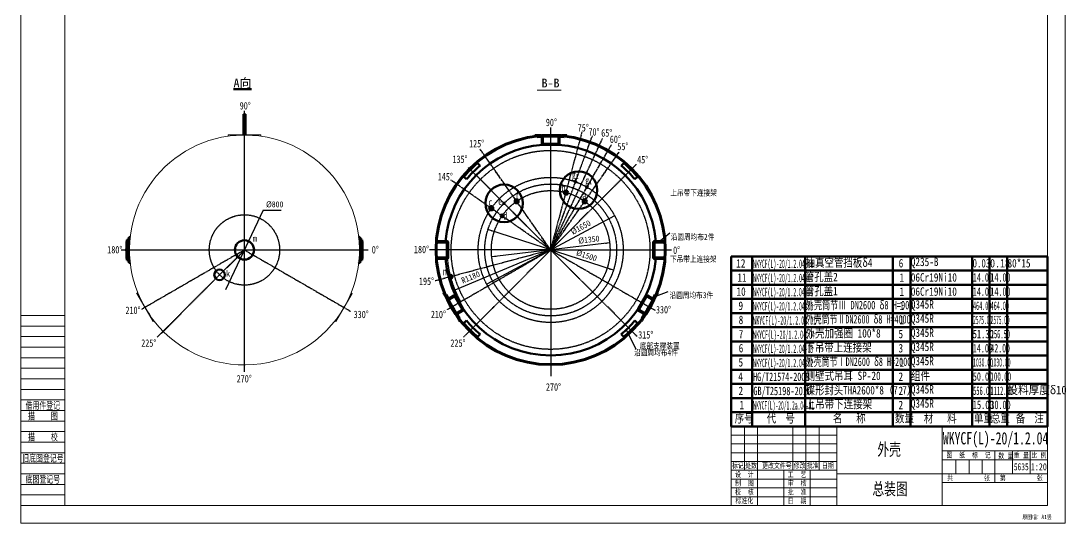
# Model space of a CAD drawing. Header units: millimetres. Extents: x 1505 to 130937, y -44938 to 37032.
# Drawn here: x 25703 to 37593, y -5134 to 576 of the extents above; entities that cross this region are included whole.
import ezdxf

# ---------------------------------------------------------------- set-up
doc = ezdxf.new("R2010")
doc.units = ezdxf.units.MM
for name, pattern in [('ACAD_ISO02W100_1_1', [12, 1, -1, 1, -1, 1, -1, 1, -1, 1, -1, 1, -1]), ('ACISOTGB', [16, 11, -1, 1, -1, 1, -1]), ('AM_ISO08W050', [16, 13, -1, 1, -1]), ('AM_ISO08W050_1_1', [16, 13, -1, 1, -1])]:
    doc.linetypes.add(name, pattern=pattern)
for name, color, linetype, lineweight in [('4虚线层', 6, 'ACAD_ISO02W100_1_1', 18), ('6', 2, 'Continuous', 18), ('AM_0', 7, 'Continuous', 50), ('AM_0N', 7, 'Continuous', 50), ('AM_1', 3, 'ACISOTGB', 25), ('AM_10', 7, 'AM_ISO08W050_1_1', 50), ('AM_5', 3, 'Continuous', 25), ('AM_6', 2, 'Continuous', 15), ('AM_7', 4, 'AM_ISO08W050', 25), ('AM_8N', 1, 'Continuous', 25), ('CDRAFT0', 7, 'Continuous', 18), ('RAHM2', 1, 'Continuous', 18), ('RAHM3', 2, 'Continuous', 18), ('RAHM5', 7, 'Continuous', 18), ('TILE1', 5, 'Continuous', 18)]:
    doc.layers.add(name, color=color, linetype=linetype, lineweight=lineweight)
doc.styles.add('ACANSTS', font='')
doc.styles.add('HZ', font='', dxfattribs={"width": 0.7})
doc.styles.add('PC_TEXTSTYLE', font='', dxfattribs={"width": 0.8})
doc.styles.get("Standard").update_dxf_attribs({"font": 'txt', "width": 0.8})
doc.styles.add('UserTxtStyle103', font='', dxfattribs={"width": 0.399858})
doc.styles.add('UserTxtStyle104', font='', dxfattribs={"width": 0.786484})
doc.styles.add('UserTxtStyle105', font='', dxfattribs={"width": 0.468466})
doc.styles.add('UserTxtStyle106', font='', dxfattribs={"width": 0.455456})
doc.styles.add('UserTxtStyle107', font='', dxfattribs={"width": 0.916892})
doc.styles.add('UserTxtStyle108', font='', dxfattribs={"width": 0.581443})
doc.styles.add('UserTxtStyle109', font='', dxfattribs={"width": 0.412451})
doc.styles.add('UserTxtStyle110', font='', dxfattribs={"width": 0.671156})
doc.styles.add('UserTxtStyle111', font='', dxfattribs={"width": 0.606446})
doc.styles.add('UserTxtStyle112', font='', dxfattribs={"width": 0.423876})
doc.styles.add('UserTxtStyle113', font='', dxfattribs={"width": 0.465092})
doc.styles.add('UserTxtStyle114', font='', dxfattribs={"width": 0.433679})
doc.styles.add('UserTxtStyle115', font='', dxfattribs={"width": 0.666515})
doc.styles.add('UserTxtStyle116', font='', dxfattribs={"width": 0.388057})
doc.styles.add('UserTxtStyle117', font='', dxfattribs={"width": 0.685302})
doc.styles.add('UserTxtStyle118', font='', dxfattribs={"width": 0.443149})
doc.styles.add('UserTxtStyle119', font='', dxfattribs={"width": 0.765565})
doc.styles.add('UserTxtStyle2', font='', dxfattribs={"width": 0.65})
doc.styles.add('UserTxtStyle34', font='', dxfattribs={"width": 0.8628})
doc.styles.add('UserTxtStyle39', font='', dxfattribs={"width": 0.413704})
doc.styles.add('UserTxtStyle48', font='', dxfattribs={"width": 0.630578})
doc.styles.add('UserTxtStyle51', font='', dxfattribs={"width": 0.496851})
doc.styles.add('UserTxtStyle59', font='', dxfattribs={"width": 0.596443})
doc.styles.add('UserTxtStyle61', font='', dxfattribs={"width": 0.58555})
doc.styles.add('UserTxtStyle65', font='', dxfattribs={"width": 0.565364})
doc.styles.add('UserTxtStyle66', font='', dxfattribs={"width": 0.410691})
doc.styles.get('ACANSTS').set_extended_font_data('宋体')
doc.styles.get('HZ').set_extended_font_data('宋体')
doc.styles.get('PC_TEXTSTYLE').set_extended_font_data('宋体')
doc.styles.get('UserTxtStyle103').set_extended_font_data('宋体')
doc.styles.get('UserTxtStyle104').set_extended_font_data('宋体')
doc.styles.get('UserTxtStyle105').set_extended_font_data('宋体')
doc.styles.get('UserTxtStyle106').set_extended_font_data('宋体')
doc.styles.get('UserTxtStyle107').set_extended_font_data('宋体')
doc.styles.get('UserTxtStyle108').set_extended_font_data('宋体')
doc.styles.get('UserTxtStyle109').set_extended_font_data('宋体')
doc.styles.get('UserTxtStyle110').set_extended_font_data('宋体')
doc.styles.get('UserTxtStyle111').set_extended_font_data('宋体')
doc.styles.get('UserTxtStyle112').set_extended_font_data('宋体')
doc.styles.get('UserTxtStyle113').set_extended_font_data('宋体')
doc.styles.get('UserTxtStyle114').set_extended_font_data('宋体')
doc.styles.get('UserTxtStyle115').set_extended_font_data('宋体')
doc.styles.get('UserTxtStyle116').set_extended_font_data('宋体')
doc.styles.get('UserTxtStyle117').set_extended_font_data('宋体')
doc.styles.get('UserTxtStyle118').set_extended_font_data('宋体')
doc.styles.get('UserTxtStyle119').set_extended_font_data('宋体')
doc.styles.get('UserTxtStyle2').set_extended_font_data('宋体')
doc.styles.get('UserTxtStyle34').set_extended_font_data('宋体')
doc.styles.get('UserTxtStyle39').set_extended_font_data('宋体')
doc.styles.get('UserTxtStyle48').set_extended_font_data('宋体')
doc.styles.get('UserTxtStyle51').set_extended_font_data('宋体')
doc.styles.get('UserTxtStyle59').set_extended_font_data('宋体')
doc.styles.get('UserTxtStyle61').set_extended_font_data('宋体')
doc.styles.get('UserTxtStyle65').set_extended_font_data('宋体')
doc.styles.get('UserTxtStyle66').set_extended_font_data('宋体')
doc.dimstyles.new('AM_GB$3', dxfattribs={"dimtxt": 3.371484, "dimasz": 2.5, "dimexe": 1, "dimexo": 1, "dimgap": 2.088633, "dimtad": 1, "dimdsep": 46, "dimtxsty": 'Standard', "dimblk": 'NONE', "dimcen": 0, "dimdle": 5, "dimclrd": 256, "dimclre": 256, "dimclrt": 2, "dimadec": 0, "dimazin": 2, "dimtfac": 0.707107, "dimtdec": 3, "dimtmove": 2, "dimatfit": 0, "dimfxl": 1, "dimfrac": 2, "dimtolj": 1, "dimlwd": 18, "dimarcsym": 0})
doc.dimstyles.new('AM_GB$4', dxfattribs={"dimtxt": 3.371484, "dimasz": 2.5, "dimexe": 1, "dimexo": 1, "dimgap": 2.088633, "dimtad": 1, "dimdsep": 46, "dimtxsty": 'Standard', "dimblk": 'NONE', "dimcen": 0, "dimdle": 5, "dimclrd": 256, "dimclre": 256, "dimclrt": 2, "dimadec": 0, "dimazin": 2, "dimtfac": 0.707107, "dimtdec": 3, "dimtofl": 0, "dimtmove": 2, "dimatfit": 0, "dimfxl": 1, "dimfrac": 2, "dimtolj": 1, "dimlwd": 18, "dimarcsym": 0})

# ---------------------------------------------------------------- blocks, each defined once
blk = doc.blocks.new('*X424')
at = {"layer": 'CDRAFT0'}
for p, q in [((1700, 16380), (1700, 16620)), ((500, 16380), (1700, 16380)), ((500, 200), (0, 200))]:
    blk.add_line(p, q, dxfattribs=at)
blk.add_lwpolyline([(500, 200), (500, 16620), (11680, 16620), (11680, 200), (500, 200)], dxfattribs=at)
at = {"layer": 'RAHM2'}
for p, q in [((500, 16500), (0, 16500)), ((500, 16260), (0, 16260)), ((500, 2360), (0, 2360)), ((500, 2120), (0, 2120)), ((500, 1880), (0, 1880)), ((500, 1640), (0, 1640)), ((500, 1400), (0, 1400)), ((500, 1160), (0, 1160)), ((500, 920), (0, 920)), ((500, 680), (0, 680)), ((500, 440), (0, 440)), ((500, 320), (0, 320))]:
    blk.add_line(p, q, dxfattribs=at)
at = {"layer": 'RAHM3'}
for p, q in [((500, 16620), (0, 16620)), ((500, 16380), (0, 16380)), ((500, 16140), (0, 16140)), ((500, 2240), (0, 2240)), ((500, 2000), (0, 2000)), ((500, 1760), (0, 1760)), ((500, 1520), (0, 1520)), ((500, 1280), (0, 1280)), ((500, 1040), (0, 1040)), ((500, 800), (0, 800)), ((500, 560), (0, 560))]:
    blk.add_line(p, q, dxfattribs=at)
at = {"layer": 'TILE1'}
blk.add_line((0, 0), (0, 16820), dxfattribs=at)
blk.add_lwpolyline([(0, 16820), (11880, 16820), (11880, 0), (0, 0)], dxfattribs=at)
at = {"layer": '6', "color": 1, "insert": (11393, 94), "char_height": 48.2, "width": 488.34, "attachment_point": 1, "line_spacing_factor": 1.37}
blk.add_mtext('原图幅：A1竖', dxfattribs=at)
at = {"layer": 'RAHM2', "char_height": 80, "attachment_point": 8}
for s, insert, width, style in [('软盘号', (250, 16509), 344.87, 'HZ'), ('CAD', (252, 16280), 244.67, 'ACANSTS'), ('借用件登记', (250, 1288), 587.07, 'HZ'), ('描    图', (250, 1169), 462, 'HZ'), ('描    校', (250, 929), 467.6, 'HZ'), ('旧底图登记号', (250, 688), 691.13, 'HZ'), ('底图登记号', (250, 448), 585.67, 'HZ')]:
    blk.add_mtext(s, dxfattribs=dict(at, insert=insert, width=width, style=style))
at = {"layer": 'RAHM5', "insert": (1097, 16504), "char_height": 140, "width": 266, "attachment_point": 5, "rotation": 180, "style": 'HZ'}
blk.add_mtext('WKYCF(L)-20/1.2.04', dxfattribs=at)
blk = doc.blocks.new('*X425')
at = {"layer": 'CDRAFT0'}
for p, q in [((-3600, 0), (-3600, 900)), ((-3600, 900), (0, 900)), ((-3448, 400), (-3448, 900)), ((-3300, 0), (-3300, 900)), ((-2900, 400), (-2900, 900)), ((-2750, 400), (-2750, 900)), ((-2600, 400), (-2600, 900)), ((-2400, 0), (-2400, 900)), ((-1200, 900), (-1200, 0)), ((0, 900), (0, 0)), ((-1194, 620), (0, 620)), ((-600, 262), (-600, 620)), ((-400, 360), (-400, 620)), ((-200, 361), (-200, 620)), ((-1199, 520), (0, 520)), ((-3600, 400), (-2400, 400)), ((-3000, 0), (-3000, 400)), ((-2700, 0), (-2700, 400)), ((-2400, 360), (0, 360)), ((-1200, 260), (0, 260)), ((-3600, 0), (0, 0))]:
    blk.add_line(p, q, dxfattribs=at)
at = {"layer": 'RAHM2'}
for p, q in [((-3600, 800), (-2400, 800)), ((-3600, 700), (-2400, 700)), ((-3600, 600), (-2400, 600)), ((-3600, 500), (-2400, 500)), ((-1044, 361), (-1044, 520)), ((-894, 361), (-894, 520)), ((-744, 361), (-744, 520)), ((-3600, 300), (-2400, 300)), ((-3600, 200), (-2400, 200)), ((-3600, 100), (-2400, 100))]:
    blk.add_line(p, q, dxfattribs=at)
for s, insert, char_height, width, attachment_point, style in [('图  纸  标  记', (-900, 570), 60, 698, 5, 'PC_TEXTSTYLE'), ('数 量', (-562, 528), 60, 247.2, 7, 'PC_TEXTSTYLE'), ('重 量', (-300, 570), 60, 247.6, 5, 'PC_TEXTSTYLE'), ('比 例', (-100, 570), 60, 232.4, 5, 'PC_TEXTSTYLE'), ('标记', (-3524, 450), 60, 195.6, 5, 'PC_TEXTSTYLE'), ('处数', (-3374, 450), 60, 194.4, 5, 'PC_TEXTSTYLE'), (' 更改文件号', (-3100, 450), 60, 556.8, 5, 'PC_TEXTSTYLE'), ('修改', (-2821, 452), 60, 196.4, 5, 'PC_TEXTSTYLE'), ('批准', (-2672, 452), 60, 196.4, 5, 'PC_TEXTSTYLE'), ('日期', (-2500, 450), 60, 176.4, 5, 'PC_TEXTSTYLE'), ('5635', (-300, 440), 80, 214.93, 5, 'UserTxtStyle2'), ('设  计', (-3450, 350), 60, 297.2, 5, 'PC_TEXTSTYLE'), ('工  艺', (-2850, 350), 60, 295.6, 5, 'PC_TEXTSTYLE'), ('制  图', (-3450, 250), 60, 294, 5, 'PC_TEXTSTYLE'), ('审  核', (-2850, 250), 60, 294, 5, 'PC_TEXTSTYLE'), ('共         张', (-900, 310), 60, 657.6, 5, 'PC_TEXTSTYLE'), ('第         张', (-300, 310), 60, 657.2, 5, 'PC_TEXTSTYLE'), ('校  核', (-3450, 150), 60, 296.8, 5, 'PC_TEXTSTYLE'), ('批  准', (-2850, 150), 60, 298.8, 5, 'PC_TEXTSTYLE'), ('标准化', (-3450, 50), 60, 298.4, 5, 'PC_TEXTSTYLE'), ('日  期', (-2850, 50), 60, 278.8, 5, 'PC_TEXTSTYLE')]:
    blk.add_mtext(s, dxfattribs=dict(at, insert=insert, char_height=char_height, width=width, attachment_point=attachment_point, style=style))
at = {"layer": 'RAHM2', "color": 2, "insert": (-100, 440), "char_height": 80, "width": 266.13, "attachment_point": 5, "style": 'PC_TEXTSTYLE'}
blk.add_mtext('1:20', dxfattribs=at)
at = {"layer": 'RAHM5', "char_height": 140, "attachment_point": 5, "style": 'HZ'}
for s, insert, width in [('WKYCF(L)-20/1.2.04', (-592, 746), 1874.25), ('外壳', (-1803, 630), 409.97), ('总装图', (-1793, 181), 609.23)]:
    blk.add_mtext(s, dxfattribs=dict(at, insert=insert, width=width))
blk = doc.blocks.new('*X467')
at = {"layer": 'AM_5', "color": 3}
for p, q in [((32933, -2552), (32867, -2576)), ((33063, -2505), (32933, -2552))]:
    blk.add_line(p, q, dxfattribs=at)
at = {"layer": 'AM_5', "color": 2, "insert": (33087, -2098), "char_height": 67.4, "width": 770, "attachment_point": 1, "line_spacing_factor": 1.37}
blk.add_mtext('下吊带上连接架', dxfattribs=at)
blk = doc.blocks.new('*X468')
at = {"layer": 'AM_5', "color": 3}
for p, q in [((32629, -3011), (32597, -2948)), ((32703, -3159), (32629, -3011))]:
    blk.add_line(p, q, dxfattribs=at)
at = {"layer": 'AM_5', "color": 2, "insert": (32743, -3085), "char_height": 67.4, "width": 658.93, "attachment_point": 1, "line_spacing_factor": 1.37}
blk.add_mtext('底部支撑装置', dxfattribs=at)
blk = doc.blocks.new('*X469')
at = {"layer": 'AM_5', "color": 3}
for p, q in [((33019, -1891), (32965, -1935)), ((33084, -1839), (33019, -1891))]:
    blk.add_line(p, q, dxfattribs=at)
at = {"layer": 'AM_5', "color": 2, "insert": (33091, -1345), "char_height": 67.4, "width": 774.67, "attachment_point": 1, "line_spacing_factor": 1.37}
blk.add_mtext('上吊带下连接架', dxfattribs=at)
blk = doc.blocks.new('*X470')
at = {"layer": 'AM_0N'}
for p, q in [((30590, -2334), (30609, -2328)), ((30595, -2353), (30590, -2334)), ((30594, -2339), (30597, -2349)), ((30607, -2332), (30597, -2335))]:
    blk.add_line(p, q, dxfattribs=at)
for centre, radius, start, end in [((30598, -2338), 3.5, 105, 195), ((30594, -2350), 3, 285, 15), ((30606, -2329), 3, 285, 15)]:
    blk.add_arc(centre, radius, start, end, dxfattribs=at)
at = {"layer": 'AM_8N'}
for p, q in [((30590, -2333), (30595, -2336)), ((30590, -2334), (30594, -2337)), ((30590, -2335), (30594, -2338)), ((30590, -2337), (30594, -2339)), ((30591, -2333), (30595, -2336)), ((30591, -2338), (30594, -2340)), ((30591, -2339), (30595, -2341)), ((30591, -2340), (30595, -2342)), ((30592, -2341), (30595, -2343)), ((30592, -2342), (30596, -2344)), ((30592, -2343), (30596, -2345)), ((30593, -2333), (30596, -2335)), ((30593, -2344), (30596, -2347)), ((30593, -2346), (30597, -2348)), ((30593, -2347), (30597, -2349)), ((30594, -2333), (30597, -2335)), ((30594, -2348), (30597, -2350)), ((30594, -2349), (30597, -2351)), ((30594, -2350), (30597, -2352)), ((30594, -2351), (30596, -2352)), ((30595, -2332), (30598, -2334)), ((30595, -2352), (30595, -2353)), ((30596, -2332), (30600, -2334)), ((30597, -2332), (30601, -2334)), ((30598, -2331), (30602, -2333)), ((30599, -2331), (30603, -2333)), ((30600, -2331), (30604, -2333)), ((30602, -2330), (30605, -2333)), ((30603, -2330), (30606, -2332)), ((30604, -2330), (30607, -2332)), ((30605, -2330), (30608, -2331)), ((30606, -2329), (30609, -2331)), ((30607, -2329), (30609, -2330)), ((30608, -2329), (30609, -2329))]:
    blk.add_line(p, q, dxfattribs=at)
blk = doc.blocks.new('*X471')
at = {"layer": 'AM_0N'}
for p, q in [((30570, -2339), (30590, -2334)), ((30583, -2332), (30573, -2335)), ((30582, -2318), (30585, -2328)), ((30590, -2334), (30585, -2314))]:
    blk.add_line(p, q, dxfattribs=at)
for centre, radius, start, end in [((30573, -2338), 3, 105, 195), ((30585, -2317), 3, 105, 195), ((30582, -2329), 3.5, 285, 15)]:
    blk.add_arc(centre, radius, start, end, dxfattribs=at)
at = {"layer": 'AM_8N'}
for p, q in [((30572, -2338), (30570, -2337)), ((30571, -2339), (30570, -2338)), ((30574, -2338), (30571, -2336)), ((30573, -2338), (30571, -2337)), ((30575, -2337), (30572, -2335)), ((30577, -2337), (30573, -2335)), ((30578, -2337), (30574, -2335)), ((30579, -2337), (30575, -2334)), ((30580, -2336), (30576, -2334)), ((30581, -2336), (30577, -2334)), ((30582, -2336), (30579, -2334)), ((30583, -2335), (30580, -2333)), ((30585, -2335), (30581, -2333)), ((30586, -2318), (30582, -2316)), ((30586, -2319), (30582, -2317)), ((30586, -2335), (30582, -2333)), ((30585, -2316), (30583, -2315)), ((30585, -2317), (30583, -2316)), ((30586, -2321), (30583, -2318)), ((30587, -2322), (30583, -2320)), ((30587, -2323), (30583, -2321)), ((30587, -2324), (30583, -2322)), ((30587, -2334), (30583, -2332)), ((30585, -2315), (30584, -2315)), ((30587, -2325), (30584, -2323)), ((30588, -2326), (30584, -2324)), ((30588, -2327), (30584, -2325)), ((30588, -2334), (30584, -2332)), ((30588, -2329), (30585, -2326)), ((30589, -2330), (30585, -2328)), ((30589, -2331), (30585, -2329)), ((30590, -2333), (30585, -2330)), ((30589, -2332), (30585, -2330)), ((30589, -2334), (30585, -2331))]:
    blk.add_line(p, q, dxfattribs=at)
blk = doc.blocks.new('*X472')
at = {"layer": 'AM_0'}
for p, q in [((57681, 30678), (57681, 30607)), ((57693, 30676), (57693, 30607)), ((57869, 30676), (57869, 30607)), ((57881, 30678), (57881, 30607)), ((57698, 30602), (57864, 30602)), ((57698, 30590), (57864, 30590))]:
    blk.add_line(p, q, dxfattribs=at)
for centre, radius, start, end in [((57698, 30607), 17, 180, 270), ((57698, 30607), 5, 180, 270), ((57864, 30607), 5, 270, 360), ((57864, 30607), 17, 270, 360)]:
    blk.add_arc(centre, radius, start, end, dxfattribs=at)
blk = doc.blocks.new('*X473')
at = {"layer": 'AM_5'}
for points in [[(31016, -1797), (31061, -1820), (31066, -1804)], [(32443, -2260), (32393, -2252), (32398, -2237)]]:
    blk.add_hatch(color=256, dxfattribs=at).paths.add_polyline_path(points, flags=0)
blk.add_line((32443, -2260), (31016, -1797), dxfattribs=at)
at = {"layer": 'AM_5', "color": 2, "insert": (32138, -2093), "char_height": 67.4, "width": 280.57, "attachment_point": 5, "rotation": 342.0082, "line_spacing_factor": 1.37}
blk.add_mtext('%%C1500', dxfattribs=at)
blk = doc.blocks.new('_NONE')
blk = doc.blocks.new('*X474')
at = {"layer": 'AM_5'}
for points in [[(32400, -1949), (32351, -1963), (32349, -1947)], [(31059, -2107), (31110, -2110), (31108, -2093)]]:
    blk.add_hatch(color=256, dxfattribs=at).paths.add_polyline_path(points, flags=0)
blk.add_line((32400, -1949), (31059, -2107), dxfattribs=at)
at = {"layer": 'AM_5', "color": 2, "insert": (32164, -1912), "char_height": 67.4, "width": 264.29, "attachment_point": 5, "rotation": 6.731, "line_spacing_factor": 1.37}
blk.add_mtext('%%C1350', dxfattribs=at)
blk = doc.blocks.new('*X475')
at = {"layer": 'AM_5'}
for points in [[(32457, -1640), (32417, -1671), (32409, -1656)], [(31002, -2417), (31050, -2400), (31042, -2386)]]:
    blk.add_hatch(color=256, dxfattribs=at).paths.add_polyline_path(points, flags=0)
blk.add_line((32457, -1640), (31002, -2417), dxfattribs=at)
at = {"layer": 'AM_5', "color": 2, "insert": (32072, -1772), "char_height": 67.4, "width": 297.01, "attachment_point": 5, "rotation": 28.0781, "line_spacing_factor": 1.37}
blk.add_mtext('%%C1650', dxfattribs=at)
blk = doc.blocks.new('*X483')
at = {"layer": 'AM_5'}
for points in [[(28417, -1667), (28446, -1625), (28431, -1618)], [(28075, -2390), (28061, -2439), (28046, -2432)]]:
    blk.add_hatch(color=256, dxfattribs=at).paths.add_polyline_path(points, flags=0)
for q in [(28032, -2480), (28665, -1576)]:
    blk.add_line((28459, -1576), q, dxfattribs=at)
at = {"layer": 'AM_5', "color": 2, "insert": (28590, -1511), "char_height": 67.4, "width": 213, "attachment_point": 5, "line_spacing_factor": 1.37}
blk.add_mtext('%%C800', dxfattribs=at)
blk = doc.blocks.new('*X495')
at = {"layer": 'AM_0'}
for p, q in [((-55508, 34788), (-55447, 34823)), ((-55501, 34778), (-55441, 34813)), ((-55351, 34667), (-55434, 34811)), ((-55341, 34673), (-55424, 34817)), ((-55413, 34626), (-55353, 34660)), ((-55408, 34615), (-55347, 34650))]:
    blk.add_line(p, q, dxfattribs=at)
for centre, radius, start, end in [((-55439, 34808), 17, 30, 120), ((-55439, 34808), 5, 30, 120), ((-55356, 34665), 5, 300, 30), ((-55356, 34665), 17, 300, 30)]:
    blk.add_arc(centre, radius, start, end, dxfattribs=at)
blk = doc.blocks.new('*X496')
at = {"layer": 'AM_0'}
for p, q in [((-2357, -65263), (-2440, -65407)), ((-2347, -65269), (-2430, -65413)), ((-2280, -65302), (-2340, -65267)), ((-2273, -65292), (-2334, -65257)), ((-2373, -65465), (-2434, -65430)), ((-2368, -65454), (-2428, -65420))]:
    blk.add_line(p, q, dxfattribs=at)
for centre, radius, start, end in [((-2342, -65272), 17, 60, 150), ((-2342, -65272), 5, 60, 150), ((-2425, -65416), 17, 150, 240), ((-2425, -65416), 5, 150, 240)]:
    blk.add_arc(centre, radius, start, end, dxfattribs=at)
blk = doc.blocks.new('*X503')
at = {"layer": 'AM_0', "color": 7}
blk.add_line((33783, -2102), (37383, -2102), dxfattribs=at)
at = {"layer": 'AM_0', "color": 1}
for p, q in [((34023, -2102), (34023, -2263)), ((34623, -2102), (34623, -2263)), ((35623, -2102), (35623, -2263)), ((35823, -2102), (35823, -2263)), ((36523, -2102), (36523, -2263)), ((36723, -2102), (36723, -2263)), ((36923, -2102), (36923, -2263)), ((33783, -2263), (37383, -2263)), ((34023, -2263), (34023, -2424)), ((34623, -2263), (34623, -2424)), ((35623, -2263), (35623, -2424)), ((35823, -2263), (35823, -2424)), ((36523, -2263), (36523, -2424)), ((36723, -2263), (36723, -2424)), ((36923, -2263), (36923, -2424)), ((33783, -2424), (37383, -2424)), ((34023, -2424), (34023, -2585)), ((34623, -2424), (34623, -2585)), ((35623, -2424), (35623, -2585)), ((35823, -2424), (35823, -2585)), ((36523, -2424), (36523, -2585)), ((36723, -2424), (36723, -2585)), ((36923, -2424), (36923, -2585)), ((33783, -2585), (37383, -2585)), ((34023, -2585), (34023, -2746)), ((34623, -2585), (34623, -2746)), ((35623, -2585), (35623, -2746)), ((35823, -2585), (35823, -2746)), ((36523, -2585), (36523, -2746)), ((36723, -2585), (36723, -2746)), ((36923, -2585), (36923, -2746)), ((33783, -2746), (37383, -2746)), ((34023, -2746), (34023, -2907)), ((34623, -2746), (34623, -2907)), ((35623, -2746), (35623, -2907)), ((35823, -2746), (35823, -2907)), ((36523, -2746), (36523, -2907)), ((36723, -2746), (36723, -2907)), ((36923, -2746), (36923, -2907)), ((33783, -2907), (37383, -2907)), ((34023, -2907), (34023, -3068)), ((34623, -2907), (34623, -3068)), ((35623, -2907), (35623, -3068)), ((35823, -2907), (35823, -3068)), ((36523, -2907), (36523, -3068)), ((36723, -2907), (36723, -3068)), ((36923, -2907), (36923, -3068)), ((33783, -3068), (37383, -3068)), ((34023, -3068), (34023, -3229)), ((34623, -3068), (34623, -3229)), ((35623, -3068), (35623, -3229)), ((35823, -3068), (35823, -3229)), ((36523, -3068), (36523, -3229)), ((36723, -3068), (36723, -3229)), ((36923, -3068), (36923, -3229)), ((33783, -3229), (37383, -3229)), ((34023, -3229), (34023, -3390)), ((34623, -3229), (34623, -3390)), ((35623, -3229), (35623, -3390)), ((35823, -3229), (35823, -3390)), ((36523, -3229), (36523, -3390)), ((36723, -3229), (36723, -3390)), ((36923, -3229), (36923, -3390)), ((33783, -3390), (37383, -3390)), ((34023, -3390), (34023, -3551)), ((34623, -3390), (34623, -3551)), ((35623, -3390), (35623, -3551)), ((35823, -3390), (35823, -3551)), ((36523, -3390), (36523, -3551)), ((36723, -3390), (36723, -3551)), ((36923, -3390), (36923, -3551)), ((33783, -3551), (37383, -3551)), ((34023, -3551), (34023, -3712)), ((34623, -3551), (34623, -3712)), ((35623, -3551), (35623, -3712)), ((35823, -3551), (35823, -3712)), ((36523, -3551), (36523, -3712)), ((36723, -3551), (36723, -3712)), ((36923, -3551), (36923, -3712)), ((33783, -3712), (37383, -3712)), ((34023, -3712), (34023, -3873)), ((34623, -3712), (34623, -3873)), ((35623, -3712), (35623, -3873)), ((35823, -3712), (35823, -3873)), ((36523, -3712), (36523, -3873)), ((36723, -3712), (36723, -3873)), ((36923, -3712), (36923, -3873)), ((33783, -3873), (37383, -3873)), ((34023, -3873), (34023, -4034)), ((34623, -3873), (34623, -4034)), ((35623, -3873), (35623, -4034)), ((35823, -3873), (35823, -4034)), ((36523, -3873), (36523, -4034)), ((36723, -3873), (36723, -4034)), ((36923, -3873), (36923, -4034))]:
    blk.add_line(p, q, dxfattribs=at)
at = {"layer": 'AM_0', "color": 7}
blk.add_lwpolyline([(33783, -2102), (33783, -4034), (37383, -4034), (37383, -2102)], dxfattribs=at)
at = {"layer": 'AM_0', "color": 2, "line_spacing_factor": 1.37}
for s, insert, char_height, width, attachment_point in [('12', (33840, -2229), 96.3, 120, 7), ('抽真空管挡板δ4', (34628, -2124), 96.3, 1182.97, 1), ('6', (35688, -2229), 96.3, 57.14, 7), ('Q235-B', (35826, -2236), 96.3, 497.14, 7), ('80*15', (36926, -2229), 96.3, 342.86, 7), ('11', (33853, -2390), 96.3, 86.05, 7), ('管孔盖2', (34619, -2287), 96.3, 538.67, 1), ('1', (35698, -2390), 96.3, 40, 7), ('06Cr19Ni10', (35826, -2390), 96.3, 685.71, 7), ('10', (33843, -2551), 96.3, 120, 7), ('管孔盖1', (34619, -2448), 96.3, 504.38, 1), ('1', (35698, -2551), 96.3, 40, 7), ('06Cr19Ni10', (35826, -2551), 96.3, 685.71, 7), ('9', (33866, -2712), 96.3, 57.14, 7), ('Q345R', (35826, -2719), 96.3, 385.71, 7), ('1', (35698, -2712), 96.3, 40, 7), ('8', (33868, -2873), 96.3, 60, 7), ('1', (35698, -2873), 96.3, 40, 7), ('Q345R', (35826, -2880), 96.3, 385.71, 7), ('7', (33868, -3034), 96.3, 60, 7), ('外壳加强圈 100*8', (34629, -2928), 96.33, 1375.24, 1), ('5', (35686, -3034), 96.3, 60, 7), ('Q345R', (35826, -3041), 96.3, 385.71, 7), ('下吊带上连接架', (34626, -3089), 96.3, 1100, 1), ('Q345R', (35826, -3202), 96.3, 385.71, 7), ('6', (33868, -3195), 96.3, 57.14, 7), ('3', (35686, -3195), 96.3, 60, 7), ('5', (33866, -3356), 96.3, 60, 7), ('1', (35698, -3356), 96.3, 40, 7), ('Q345R', (35826, -3363), 96.3, 385.71, 7), ('4', (33863, -3517), 96.3, 64.29, 7), ('侧壁式吊耳 SP-20', (34629, -3411), 96.33, 1415.24, 1), ('2', (35686, -3517), 96.3, 60, 7), ('组件', (35829, -3413), 96.3, 304, 1), ('Q345R', (35826, -3685), 96.3, 385.71, 7), ('2', (33866, -3678), 96.3, 60, 7), ('2', (35686, -3678), 96.3, 60, 7), ('1', (33878, -3839), 96.3, 40, 7), ('上吊带下连接架', (34631, -3733), 96.3, 1106.67, 1), ('2', (35686, -3839), 96.3, 60, 7), ('Q345R', (35826, -3846), 96.3, 385.71, 7), ('序号', (33823, -3895), 96.3, 296, 1), ('代  号', (34186, -3896), 96.3, 612.57, 1), ('名   称', (34940, -3894), 96.3, 810.29, 1), ('数量', (35646, -3894), 96.3, 305.33, 1), ('材   料', (35975, -3895), 96.3, 923.81, 1), ('单重', (36545, -3894), 96.3, 304, 1), ('总重', (36737, -3894), 96.3, 293.33, 1), ('备  注', (37019, -3895), 96.3, 639.24, 1)]:
    blk.add_mtext(s, dxfattribs=dict(at, insert=insert, char_height=char_height, width=width, attachment_point=attachment_point))
for s, insert, char_height, width, attachment_point, style in [('WKYCF(L)-20/1.2.04-08', (34035, -2259), 96.33, 841.69, 7, 'UserTxtStyle39'), ('0.03', (36529, -2229), 96.3, 246.07, 7, 'UserTxtStyle119'), ('0.18', (36728, -2229), 96.3, 258.84, 7, 'UserTxtStyle34'), ('WKYCF(L)-20/1.2.04-07', (34035, -2420), 96.33, 841.69, 7, 'UserTxtStyle39'), ('14.00', (36532, -2390), 96.3, 240.72, 7, 'UserTxtStyle111'), ('14.00', (36732, -2390), 96.3, 240.72, 7, 'UserTxtStyle111'), ('WKYCF(L)-20/1.2.04-06', (34035, -2581), 96.33, 836.42, 7, 'UserTxtStyle109'), ('14.00', (36532, -2551), 96.3, 240.72, 7, 'UserTxtStyle111'), ('14.00', (36732, -2551), 96.3, 240.72, 7, 'UserTxtStyle111'), ('WKYCF(L)-20/1.2.04-05', (34035, -2742), 96.33, 839.14, 7, 'UserTxtStyle109'), ('外壳筒节Ⅲ DN2600 δ8 H=900', (34631, -2607), 96.33, 2204.59, 1, 'UserTxtStyle117'), ('464.00', (36534, -2712), 96.3, 227.91, 7, 'UserTxtStyle118'), ('464.00', (36734, -2712), 96.3, 227.91, 7, 'UserTxtStyle118'), ('WKYCF(L)-20/1.2.04.01', (34034, -2903), 96.33, 822.44, 7, 'UserTxtStyle114'), ('外壳筒节ⅡDN2600 δ8 H=4000', (34632, -2768), 96.33, 2153.67, 1, 'UserTxtStyle115'), ('2575.00', (36536, -2873), 96.3, 236.99, 7, 'UserTxtStyle116'), ('2575.00', (36736, -2873), 96.3, 236.99, 7, 'UserTxtStyle116'), ('WKYCF(L)-20/1.2.04.04', (34034, -3064), 96.33, 826.61, 7, 'UserTxtStyle112'), ('51.30', (36531, -3034), 96.3, 249.98, 7, 'UserTxtStyle48'), ('256.50', (36735, -3034), 96.3, 239.19, 7, 'UserTxtStyle113'), ('WKYCF(L)-20/1.2.04-03', (34035, -3225), 96.33, 839.14, 7, 'UserTxtStyle109'), ('14.00', (36532, -3195), 96.3, 240.72, 7, 'UserTxtStyle111'), ('42.00', (36732, -3195), 96.3, 236.24, 7, 'UserTxtStyle65'), ('WKYCF(L)-20/1.2.04-02', (34035, -3386), 96.33, 837.99, 7, 'UserTxtStyle109'), ('外壳筒节ⅠDN2600 δ8 H=2000', (34632, -3251), 96.33, 2168.67, 1, 'UserTxtStyle110'), ('1030.00', (36535, -3356), 96.3, 241.56, 7, 'UserTxtStyle66'), ('1030.00', (36735, -3356), 96.3, 241.56, 7, 'UserTxtStyle66'), ('HG/T21574-2008', (34032, -3542), 96.33, 819.21, 7, 'UserTxtStyle108'), ('50.00', (36532, -3517), 96.3, 244.68, 7, 'UserTxtStyle61'), ('100.00', (36733, -3517), 96.3, 244.88, 7, 'UserTxtStyle51'), ('碟形封头THA2600*8（7.7）', (34632, -3575), 96.33, 2133.16, 1, 'UserTxtStyle104'), ('投料厚度δ10', (36926, -3572), 96.3, 1077.7, 1, 'UserTxtStyle107'), ('GB/T25198-2010', (34035, -3703), 96.33, 824.37, 7, 'UserTxtStyle59'), ('556.00', (36534, -3678), 96.3, 240.93, 7, 'UserTxtStyle105'), ('1112.00', (36734, -3678), 96.3, 248.87, 7, 'UserTxtStyle106'), ('WKYCF(L)-20/1.2a.04-01', (34035, -3869), 96.33, 833.28, 7, 'UserTxtStyle103'), ('15.00', (36531, -3839), 96.3, 249.98, 7, 'UserTxtStyle48'), ('30.00', (36732, -3839), 96.3, 244.68, 7, 'UserTxtStyle61')]:
    blk.add_mtext(s, dxfattribs=dict(at, insert=insert, char_height=char_height, width=width, attachment_point=attachment_point, style=style))
blk = doc.blocks.new('*X515')
at = {"layer": 'AM_5'}
blk.add_hatch(color=256, dxfattribs=at).paths.add_polyline_path([(30641, -2483), (30684, -2456), (30690, -2472)], flags=0)
blk.add_line((30641, -2483), (31729, -2028), dxfattribs=at)
at = {"layer": 'AM_5', "color": 2, "insert": (30819, -2338), "char_height": 67.4, "width": 275.92, "attachment_point": 5, "rotation": 22.6864, "line_spacing_factor": 1.37}
blk.add_mtext('R1180', dxfattribs=at)

msp = doc.modelspace()

# ---------------------------------------------------------------- linework, layer by layer
at = {"layer": '4虚线层', "linetype": 'ACAD_ISO02W100_1_1', "lineweight": 18}
for p, q in [((28234.95148, -519.61977), (28256.95148, -519.6197)), ((28234.95148, -599.61977), (28256.95148, -599.6197))]:
    msp.add_line(p, q, dxfattribs=at)
at = {"layer": 'AM_0'}
for p, q in [((28234.95148, -720.24809), (28234.95148, -482.42386)), ((28234.95148, -482.42386), (28256.95148, -482.42386)), ((28256.95148, -720.24809), (28256.95148, -482.42371)), ((31573.22991, -737.69582), (31574.4314, -747.62338)), ((31885.61841, -737.69582), (31884.41692, -747.62338)), ((30926.36676, -1070.3646), (30897.97674, -1041.97458)), ((30906.06444, -1035.21304), (30898.96282, -1028.11141)), ((32532.48156, -1070.3646), (32560.87158, -1041.97458)), ((32552.78388, -1035.21304), (32559.8855, -1028.11142)), ((30736.35882, -1204.91867), (30729.25719, -1197.81704)), ((30771.51038, -1225.22098), (30743.12036, -1196.83096)), ((32687.33794, -1225.22099), (32715.72796, -1196.83097)), ((32722.4895, -1204.91867), (32729.59113, -1197.81704)), ((26929.88, -1883.24739), (26945.78463, -1884.99176)), ((26934.33099, -1883.73556), (26946.84597, -1875.62488)), ((29557.57274, -1883.73632), (29545.05776, -1875.62563)), ((29562.02373, -1883.24815), (29546.1191, -1884.99251)), ((26902.54495, -1988.24739), (26922.53617, -1988.83999)), ((26906.8593, -1913.24739), (26926.7866, -1914.9511)), ((26907.70942, -1988.40048), (26922.23319, -2000.9109)), ((26912.00725, -1913.68752), (26927.86979, -1902.92506)), ((29579.89648, -1913.68828), (29564.03394, -1902.92582)), ((29585.04443, -1913.24815), (29565.11713, -1914.95185)), ((29589.35877, -1988.24815), (29569.36755, -1988.84074)), ((29584.19431, -1988.40124), (29569.67053, -2000.91166)), ((30538.42416, -1942.27838), (30432.27189, -1942.27838)), ((30552.42416, -1928.27838), (30433.27602, -1928.27838)), ((30548.42416, -2104.27838), (30548.42416, -1952.27838)), ((30562.42416, -2118.27838), (30562.42416, -1938.27838)), ((32896.42414, -2118.27838), (32896.42414, -1938.27838)), ((32906.42414, -1928.27838), (33025.5723, -1928.27838)), ((32910.42414, -2104.27838), (32910.42414, -1952.27838)), ((32920.42414, -1942.27838), (33026.57643, -1942.27838)), ((26902.54495, -2068.24739), (26922.53617, -2067.6548)), ((26907.70941, -2068.09431), (26922.23319, -2055.58389)), ((29589.35877, -2068.24815), (29569.36755, -2067.65556)), ((29584.19431, -2068.09506), (29569.67053, -2055.58464)), ((30538.42416, -2114.27838), (30432.27189, -2114.27838)), ((30552.42416, -2128.27838), (30433.27602, -2128.27838)), ((32906.42414, -2128.27838), (33025.5723, -2128.27838)), ((32920.42414, -2114.27838), (33026.57643, -2114.27838)), ((26906.85929, -2143.24739), (26926.78659, -2141.54369)), ((26912.00724, -2142.80726), (26927.86978, -2153.56973)), ((26929.87998, -2173.24739), (26945.78461, -2171.50303)), ((26934.33098, -2172.75923), (26946.84595, -2180.86991)), ((29557.57024, -2172.7827), (29545.05513, -2180.89317)), ((29562.02123, -2173.27095), (29546.11663, -2171.52631)), ((29562.02373, -2173.24815), (29546.1191, -2171.50379)), ((29579.89648, -2142.80802), (29564.03394, -2153.57048)), ((29585.04443, -2143.24815), (29565.11713, -2141.54444)), ((30583.747, -2311.42307), (30564.50665, -2316.17796)), ((30584.26464, -2313.35492), (30564.9962, -2318.15146)), ((30595.13504, -2353.9238), (30576.04981, -2359.40409)), ((30595.65268, -2355.85565), (30576.6126, -2361.35798)), ((30533.67602, -2538.39954), (30542.87429, -2534.47628)), ((32925.29664, -2538.32775), (32916.09837, -2534.4045)), ((30689.87028, -2808.93592), (30697.86705, -2802.93162)), ((30736.35881, -2851.6381), (30729.25719, -2858.73972)), ((30771.51038, -2831.33578), (30743.12036, -2859.7258)), ((32687.33794, -2831.33578), (32715.72796, -2859.7258)), ((32722.4895, -2851.6381), (32729.59113, -2858.73972)), ((32769.10239, -2808.86413), (32761.10561, -2802.85983)), ((30926.36676, -2986.19217), (30897.97674, -3014.58219)), ((30906.06444, -3021.34373), (30898.96282, -3028.44535)), ((32532.48156, -2986.19217), (32560.87158, -3014.58219)), ((32552.78388, -3021.34373), (32559.8855, -3028.44535))]:
    msp.add_line(p, q, dxfattribs=at)
for centre, radius in [((31729.42416, -2028.27838), 1308), ((31729.42416, -2028.27838), 1300), ((32046.42952, -1348.58909), 213), ((31199.07696, -1497.98475), 213), ((32011.57369, -1253.06843), 9), ((32141.90703, -1313.84387), 9), ((31904.16868, -1376.32), 22.50223), ((31904.16868, -1376.32), 22.50223), ((31904.16868, -1376.32), 22.5), ((31053.66517, -1555.11927), 22.50223), ((31199.13552, -1497.98974), 7), ((31342.30151, -1475.3922), 22.5), ((32116.62991, -1475.3923), 22.5), ((31176.53798, -1641.15573), 16), ((28245.95666, -2028.24772), 109.5), ((27963.11395, -2311.09043), 60), ((30589.69984, -2333.63936), 21)]:
    msp.add_circle(centre, radius, dxfattribs=at)
for centre, radius, start, end in [((31729.42416, -2028.27838), 1200, 94.260112357, 175.219808153), ((31729.42416, -2028.27838), 1290, 83.099273541, 96.900726459), ((31729.42416, -2028.27838), 1200, 4.780191847, 85.73988779), ((31729.42416, -2028.27838), 1290, 129.662443196, 140.337556895), ((31729.42416, -2028.27838), 1290, 39.662443196, 50.337556895), ((31729.42416, -2028.27838), 1250, 129.974448251, 140.025551842), ((31729.42416, -2028.27838), 1250, 39.974448251, 50.025551842), ((28251.95223, -2028.24746), 1330, 173.741023762, 186.258970373), ((28239.9515, -2028.24815), 1330, 353.741026694, 6.258973306), ((28251.95223, -2028.24746), 1350, 175.113323245, 184.88667089), ((28239.9515, -2028.24815), 1350, 355.113326177, 4.886673822), ((30538.42416, -1952.27838), 10, 0, 90), ((30552.42416, -1938.27838), 10, 0, 90), ((32906.42414, -1938.27838), 10, 90, 180), ((32920.42414, -1952.27838), 10, 90, 180), ((31729.42416, -2028.27838), 1200, 184.780191847, 355.219808153), ((30538.42416, -2104.27838), 10, 270, 0), ((30552.42416, -2118.27838), 10, 270, 0), ((32906.42414, -2118.27838), 10, 180, 270), ((32920.42414, -2104.27838), 10, 180, 270), ((30589.69984, -2333.63936), 23, 284.99918897, 105), ((31729.45044, -2028.37645), 1290, 203.099273541, 216.900726459), ((31729.52223, -2028.30466), 1290, 323.099273541, 336.900726459), ((31729.42416, -2028.27838), 1290, 219.662443196, 230.337556895), ((31729.42416, -2028.27838), 1250, 219.974448251, 230.025551842), ((31729.42416, -2028.27839), 1250, 309.974448252, 320.025551842), ((31729.42416, -2028.27839), 1290, 309.662443196, 320.337556894)]:
    msp.add_arc(centre, radius, start, end, dxfattribs=at)
at = {"layer": 'AM_1', "linetype": 'ACISOTGB', "lineweight": 25}
for p, q in [((31544.37995, -733.43374), (31544.37995, -720.7002)), ((31914.37995, -720.7002), (31544.37995, -720.7002)), ((31914.37995, -733.42111), (31914.37995, -720.7002)), ((30504.16293, -2522.06368), (30689.19424, -2842.54732)), ((30515.5739, -2515.54787), (30504.19424, -2522.11792)), ((32769.32929, -2842.71994), (32954.36061, -2522.2363)), ((32943.1806, -2515.78152), (32954.36061, -2522.2363)), ((30689.19424, -2842.54732), (30699.45218, -2834.51763)), ((32758.10342, -2836.16636), (32769.36061, -2842.6657))]:
    msp.add_line(p, q, dxfattribs=at)
at = {"layer": 'AM_7', "linetype": 'AM_ISO08W050', "lineweight": 25}
for p, q in [((28245.95615, -3412.34765), (28245.95615, -447.89025)), ((28232.15748, -559.61978), (28259.74548, -559.61969)), ((31729.40705, -2028.31622), (32089.04537, -684.09249)), ((31729.42416, -2028.27838), (31729.42416, -637.73018)), ((31727.87217, -2027.5968), (32203.58753, -730.30434)), ((31729.40705, -2028.31478), (32420.28925, -831.67172)), ((31729.40742, -2028.31482), (32319.35228, -761.93501)), ((31729.42416, -2028.27838), (30927.07487, -882.99562)), ((31729.40742, -2028.31482), (32508.9006, -914.20071)), ((31729.40691, -2028.31474), (32703.04027, -1054.68138)), ((31729.42416, -2028.27838), (32703.05751, -1054.64503)), ((31729.42416, -2028.27838), (30793.64749, -1092.50172)), ((31729.42416, -2028.27838), (30595.21872, -1233.89956)), ((26845.00119, -2028.26432), (29651.89333, -2028.23107)), ((28245.95615, -2028.24802), (27074.30083, -2704.70353)), ((28245.95598, -2028.24811), (27253.0598, -3021.1453)), ((28245.95581, -2028.24802), (29453.5091, -2725.42923)), ((31729.42416, -2028.27838), (30350.70123, -2028.27838)), ((31729.42416, -2028.27838), (30416.82834, -2379.99719)), ((31729.42416, -2028.27838), (30551.95275, -2708.09182)), ((31729.42416, -2028.27838), (30736.50796, -3021.19458)), ((31729.42416, -2028.27838), (33104.77258, -2028.27838)), ((31729.42416, -2028.27838), (32715.14612, -3014.00035)), ((31729.42416, -2028.27838), (32916.74327, -2713.77739)), ((31729.42416, -2028.27838), (31729.42416, -3462.62168))]:
    msp.add_line(p, q, dxfattribs=at)
for centre, radius in [((31728.23724, -2027.59311), 1131), ((31729.4657, -2028.3195), 824.99988), ((31729.46561, -2028.31983), 750), ((31729.46585, -2028.31959), 675), ((28245.95666, -2028.24772), 400)]:
    msp.add_circle(centre, radius, dxfattribs=at)
msp.add_arc((31729.44327, -2028.27838), 1180, 184.857538432, 209.999535999, dxfattribs=at)
at = {"layer": 'CDRAFT0', "color": 2}
msp.add_line((31574.14958, -212.6896), (31849.05273, -212.6896), dxfattribs=at)
at = {"layer": 'CDRAFT0'}
for p, q in [((28430.95615, -720.24802), (28060.89352, -720.24802)), ((28060.89352, -733.43037), (28060.89352, -720.24802)), ((28430.89352, -733.41246), (28430.89352, -720.24802)), ((27030.77235, -2515.66867), (27019.40872, -2522.35018)), ((27020.6765, -2521.6115), (27205.70781, -2842.09514)), ((29471.23546, -2521.6115), (29286.20415, -2842.09514)), ((29459.47601, -2515.61476), (29470.89226, -2522.20594)), ((27217.12407, -2835.50396), (27205.70781, -2842.09514)), ((29274.78789, -2835.50396), (29286.20415, -2842.09514))]:
    msp.add_line(p, q, dxfattribs=at)
for centre, radius, start, end in [((28245.95615, -2028.24802), 1308, 98.184193097, 201.804707946), ((28245.96836, -2279.16332), 1556.77328, 83.14246303, 96.863114069), ((28245.94839, -2028.25948), 1308.01245, 338.182925057, 81.821119132), ((28463.23065, -1902.35797), 1556.77328, 203.14246303, 216.863114069), ((28245.96043, -2028.23921), 1308.00881, 218.167704924, 338.181904963)]:
    msp.add_arc(centre, radius, start, end, dxfattribs=at)

# ---------------------------------------------------------------- block references
at = {"layer": 'AM_0', "linetype": 'Continuous', "lineweight": 18}
for name, p in [('*X424', (25702.83365, -5134.16804)), ('*X425', (37382.83365, -4934.16804))]:
    msp.add_blockref(name, p, dxfattribs=at)
at = {"layer": 'AM_0'}
for name, p in [('*X472', (-26051.81366, -31422.95261)), ('*X503', (0, 0)), ('*X495', (86076.60396, -37371.05915)), ('*X496', (35163.60652, 62709.05226))]:
    msp.add_blockref(name, p, dxfattribs=at)
at = {"layer": 'AM_0N'}
for name in ['*X471', '*X470']:
    msp.add_blockref(name, (0, 0), dxfattribs=at)
at = {"layer": 'AM_5'}
for name in ['*X469', '*X467', '*X468']:
    msp.add_blockref(name, (0, 0), dxfattribs=at)

# ---------------------------------------------------------------- texts
at = {"layer": 'AM_10', "color": 2, "linetype": 'AM_ISO08W050_1_1', "lineweight": 50, "char_height": 100, "style": 'ACANSTS'}
for s, insert, width, attachment_point in [('{\\LA向}', (28121.61957, -79.63124), 424.4444444, 1), ('B-B', (31727.8279, -130.08404), 871.4285714, 5)]:
    msp.add_mtext(s, dxfattribs=dict(at, insert=insert, width=width, attachment_point=attachment_point))
at = {"layer": 'AM_5', "color": 2, "line_spacing_factor": 1.37}
for s, insert, char_height, width, attachment_point in [('90%%D', (28191.82592, -432.1583), 84.287109, 150, 7), ('90%%D', (31674.45692, -621.05063), 84.287109, 150, 7), ('75%%D', (32037.04095, -682.12247), 84.287109, 150, 7), ('70%%D', (32159.50699, -728.73264), 84.287109, 150, 7), ('65%%D', (32304.29569, -741.10742), 84.287109, 150, 7), ('125%%D', (30801.26422, -862.34834), 84.287109, 202.5, 7), ('60%%D', (32402.40895, -813.32649), 84.287109, 150, 7), ('55%%D', (32487.93839, -894.35504), 84.287109, 150, 7), ('135%%D', (30611.81372, -1040.28769), 84.287109, 202.5, 7), ('45%%D', (32713.15382, -1044.69395), 84.287109, 150, 7), ('145%%D', (30444.7076, -1237.93284), 84.287109, 202.5, 7), ('g', (31970.78801, -1131.06316), 84.28711, 130.0001, 1), ('2', (32015.78801, -1168.56303), 48.16418, 130.0001, 1), ('b', (31852.41103, -1365.62803), 84.28711, 45, 7), ('g', (32121.90898, -1194.75115), 84.28711, 112.8572, 1), ('1', (32166.90898, -1232.25102), 48.16418, 112.8572, 1), ('f', (31324.55779, -1449.83004), 84.28711, 40.0832031, 7), ('a', (32088.55378, -1452.36614), 84.28711, 45, 7), ('c', (31020.54909, -1528.23735), 84.28711, 45, 7), ('e', (31132.03068, -1431.54736), 84.28711, 182.4644831, 1), ('d', (31190.36262, -1685.43553), 84.28711, 45, 7), ('沿圆周均布2件', (33095.24265, -1845.88911), 67.429688, 741.7333333, 1), ('180%%D', (26685.14868, -2068.92914), 84.287109, 202.5, 7), ('0%%D', (29694.20246, -2069.19503), 84.287109, 85, 7), ('180%%D', (30174.20586, -2066.55257), 84.287109, 202.5, 7), ('0%%D', (33122.24914, -2074.83095), 84.287109, 85, 7), ('n', (30501.32544, -2316.04797), 84.28711, 45, 7), ('195%%D', (30231.32583, -2427.68784), 84.287109, 202.5, 7), ('沿圆周均布3件', (33081.21076, -2509.21439), 67.429688, 733.7333333, 1), ('210%%D', (26892.57182, -2757.67375), 84.287109, 202.5, 7), ('330%%D', (29488.10312, -2804.86332), 84.287109, 217.5, 7), ('210%%D', (30366.66132, -2804.96126), 84.287109, 202.5, 7), ('330%%D', (32926.84819, -2750.98121), 84.287109, 217.5, 7), ('315%%D', (32725.24243, -3036.91622), 84.287109, 202.5, 7), ('225%%D', (27071.68773, -3130.35132), 84.287109, 217.5, 7), ('225%%D', (30589.04805, -3130.40059), 84.287109, 217.5, 7), ('沿圆周均布4件', (32678.64074, -3161.15963), 67.429688, 741.7333333, 1), ('270%%D', (28157.27534, -3536.08574), 84.287109, 217.5, 7), ('270%%D', (31675.64078, -3629.61469), 84.287109, 217.5, 7)]:
    msp.add_mtext(s, dxfattribs=dict(at, insert=insert, char_height=char_height, width=width, attachment_point=attachment_point))
at = {"layer": 'AM_6', "char_height": 72.24609, "attachment_point": 7, "line_spacing_factor": 1.37}
for s, insert, width in [('m', (28340.73546, -1932.62124), 70.7142857), ('k', (28035.78308, -2332.14123), 38.5714286)]:
    msp.add_mtext(s, dxfattribs=dict(at, insert=insert, width=width))

# ---------------------------------------------------------------- dimensions: what is measured, and where the dimension line sits
at = {"layer": 'AM_5'}
for p1, p2, picture, middle in [((28075.17094, -2389.95511), (28416.74238, -1666.54033), '*X483', (28459.43881, -1576.11348)), ((31001.56265, -2416.62604), (32457.36874, -1640.01296), '*X475', (32102.61695, -1829.25855)), ((31016.13991, -1796.65962), (32442.7913, -2259.98004), '*X473', (32117.91443, -2154.47277)), ((31059.11836, -2107.43499), (32399.81334, -1949.20418), '*X474', (32171.46486, -1976.15421))]:
    dim = msp.add_diameter_dim_2p(p1=p1, p2=p2, dimstyle='AM_GB$3', override={"dimscale": 20, "dimpost": '%\\\\A3;%%C<>', "dimsah": 1, "dimtfill": 1, "dimtzin": 8}, dxfattribs=at)
    dim.commit()
    dim.dimension.update_dxf_attribs({"geometry": picture, "text_midpoint": middle, "dimtype": 163})
dim = msp.add_radius_dim(center=(31729.44327, -2028.27838), mpoint=(30640.74044, -2483.38952), dimstyle='AM_GB$4', override={"dimscale": 20, "dimpost": '%\\\\A3;R<>', "dimsah": 1, "dimtfill": 1, "dimtzin": 8}, dxfattribs=at)
dim.commit()
dim.dimension.update_dxf_attribs({"geometry": '*X515', "text_midpoint": (30844.10281, -2398.37782)})

doc.saveas('drawing.dxf')
